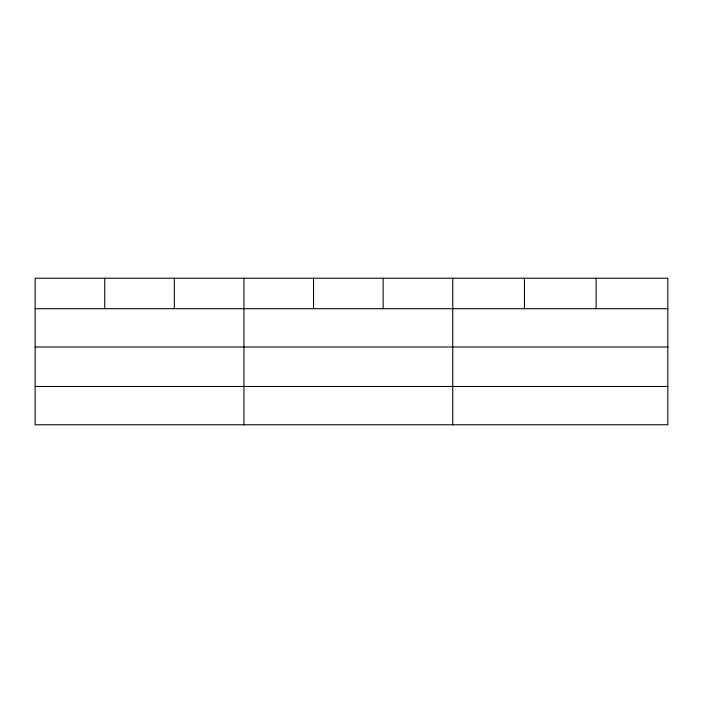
<?xml version="1.0" encoding="UTF-8"?>
<svg xmlns="http://www.w3.org/2000/svg" width="703" height="703" viewBox="0 0 703 703"><rect width="100%" height="100%" fill="white"/><g stroke="black" fill="none" stroke-linecap="round" stroke-linejoin="round"><path stroke-width="1.05" d="M667.85 347.01L667.85 278.221L35.15 278.221L35.15 424.779L667.85 424.779L667.85 347.01L35.15 347.01M35.15 308.696L667.85 308.696M35.15 386.474L667.85 386.474M596.144 278.221L596.144 308.696M524.438 278.221L524.438 308.696M452.732 278.221L452.732 424.779M383.135 278.221L383.135 308.696M313.538 278.221L313.538 308.696M243.941 278.221L243.941 424.779M174.344 278.221L174.344 308.696M104.747 278.221L104.747 308.696"/></g></svg>
